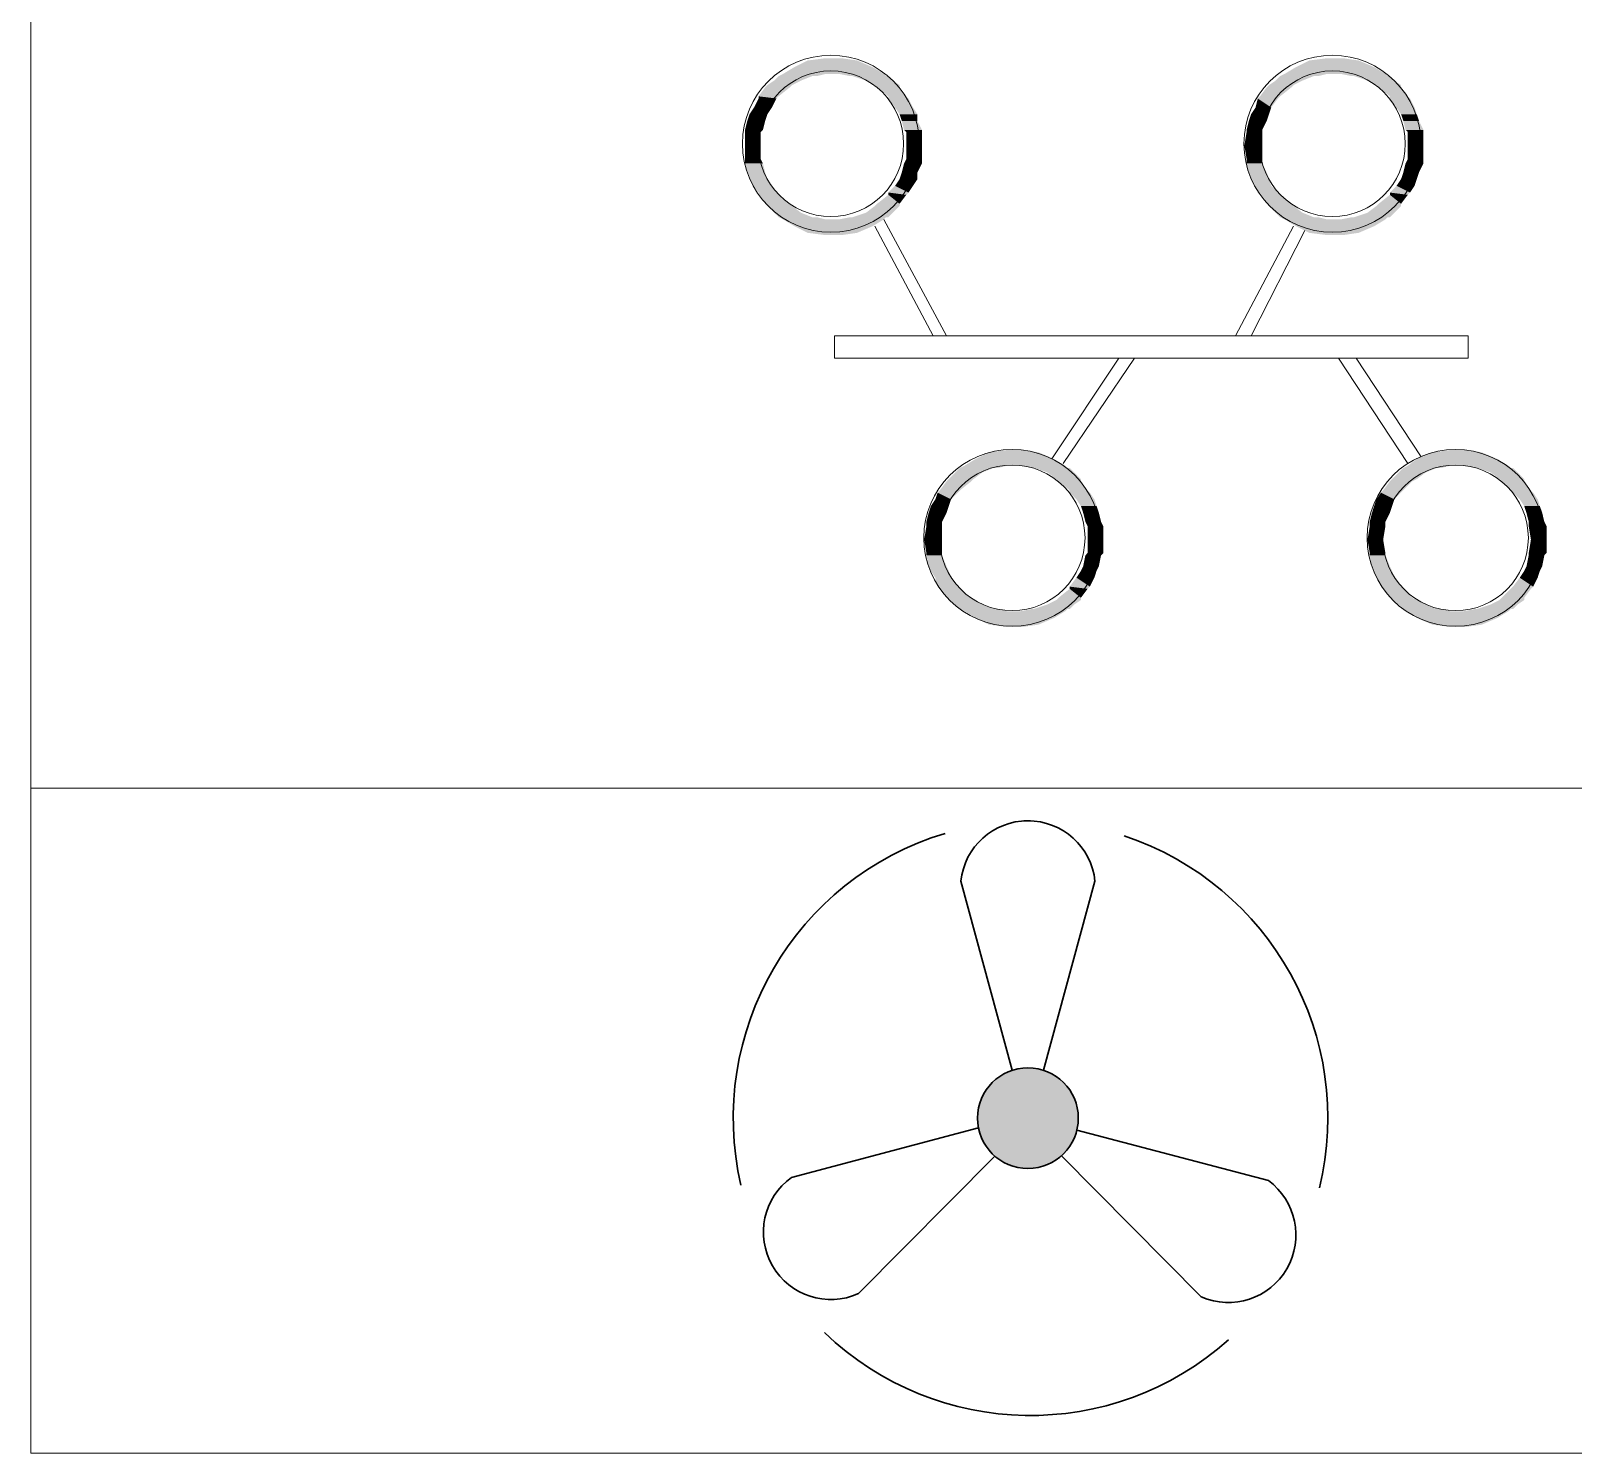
# Model space of a CAD drawing. Header units: centimetres. Extents: x -1638 to 1136, y -35 to 948.
# Drawn here: x -1140.1 to -1063.6, y 360.8 to 431.3 of the extents above; entities that cross this region are included whole.
import ezdxf

# ---------------------------------------------------------------- set-up
doc = ezdxf.new("R2010")
doc.units = ezdxf.units.CM
doc.layers.add('1 - Blocs Electriques', color=1, linetype='Continuous')
doc.layers.add('PDF _Electricté', color=7, linetype='Continuous')

# ---------------------------------------------------------------- blocks, each defined once
blk = doc.blocks.new('Plafonnier suspendu 3x9W')
at = {"layer": 'PDF _Electricté', "lineweight": 0}
for points in [[(-3.98, 0.435), (-5.198, 2.697)], [(-4.241, 0.435), (-5.372, 2.566)], [(1.631, 0.435), (2.762, 2.566)], [(1.936, 0.435), (2.98, 2.479)], [(-0.631, 0), (-1.936, -1.957)], [(-0.326, 0), (-1.718, -2.044)], [(3.632, 0), (4.981, -2.044)], [(3.98, 0), (5.242, -1.914)]]:
    blk.add_lwpolyline(points, dxfattribs=at)
blk.add_lwpolyline([(6.155, 0), (-6.155, 0), (-6.155, 0.435), (6.155, 0.435)], close=True, dxfattribs=at)
for centre, radius in [((-6.228, 4.168), 1.718), ((3.516, 4.168), 1.718), ((-6.228, 4.168), 1.414), ((3.516, 4.168), 1.414), ((-2.704, -3.489), 1.718), ((5.909, -3.489), 1.718), ((-2.704, -3.489), 1.414), ((5.909, -3.489), 1.414)]:
    blk.add_circle(centre, radius, dxfattribs=at)
at = {"layer": 'PDF _Electricté', "transparency": 33554559}
for points in [[(-6.677, 5.785), (-5.416, 5.655), (-6.938, 5.655)], [(-6.329, 5.829), (-5.72, 5.785), (-6.677, 5.785)], [(-5.72, 5.785), (-6.677, 5.785), (-5.416, 5.655)], [(-6.025, 5.829), (-6.329, 5.829), (-5.72, 5.785)], [(3.067, 5.785), (4.328, 5.655), (2.806, 5.655)], [(3.415, 5.829), (4.024, 5.785), (3.067, 5.785)], [(4.024, 5.785), (3.067, 5.785), (4.328, 5.655)], [(3.719, 5.829), (3.415, 5.829), (4.024, 5.785)], [(-7.33, 5.394), (-6.982, 5.307), (-7.46, 5.307)], [(-7.243, 5.481), (-6.808, 5.394), (-7.33, 5.394)], [(-6.808, 5.394), (-7.33, 5.394), (-6.982, 5.307)], [(-7.156, 5.524), (-6.503, 5.481), (-7.243, 5.481)], [(-6.59, 5.481), (-6.59, 5.481), (-7.243, 5.481)], [(-6.59, 5.481), (-7.243, 5.481), (-6.503, 5.481)], [(-6.59, 5.481), (-7.243, 5.481), (-6.808, 5.394)], [(-6.938, 5.655), (-5.198, 5.524), (-7.156, 5.524)], [(-6.329, 5.524), (-7.156, 5.524), (-6.503, 5.481)], [(-5.416, 5.655), (-6.938, 5.655), (-5.198, 5.524)], [(-5.198, 5.524), (-6.068, 5.524), (-5.155, 5.481)], [(-6.068, 5.524), (-5.155, 5.481), (-5.851, 5.481)], [(-5.155, 5.481), (-5.851, 5.481), (-5.111, 5.481)], [(-5.851, 5.481), (-5.111, 5.481), (-5.807, 5.481)], [(-5.111, 5.481), (-5.807, 5.481), (-5.024, 5.394)], [(-5.807, 5.481), (-5.024, 5.394), (-5.546, 5.394)], [(-5.024, 5.394), (-5.546, 5.394), (-4.894, 5.307)], [(-5.546, 5.394), (-4.894, 5.307), (-5.372, 5.307)], [(2.414, 5.394), (2.762, 5.307), (2.284, 5.307)], [(2.501, 5.481), (2.936, 5.394), (2.414, 5.394)], [(2.936, 5.394), (2.414, 5.394), (2.762, 5.307)], [(2.588, 5.524), (3.241, 5.481), (2.501, 5.481)], [(3.154, 5.481), (3.154, 5.481), (2.501, 5.481)], [(3.154, 5.481), (2.501, 5.481), (3.241, 5.481)], [(3.154, 5.481), (2.501, 5.481), (2.936, 5.394)], [(2.806, 5.655), (4.546, 5.524), (2.588, 5.524)], [(3.415, 5.524), (2.588, 5.524), (3.241, 5.481)], [(4.328, 5.655), (2.806, 5.655), (4.546, 5.524)], [(4.546, 5.524), (3.676, 5.524), (4.589, 5.481)], [(3.676, 5.524), (4.589, 5.481), (3.893, 5.481)], [(4.589, 5.481), (3.893, 5.481), (4.633, 5.481)], [(3.893, 5.481), (4.633, 5.481), (3.937, 5.481)], [(4.633, 5.481), (3.937, 5.481), (4.72, 5.394)], [(3.937, 5.481), (4.72, 5.394), (4.198, 5.394)], [(4.72, 5.394), (4.198, 5.394), (4.85, 5.307)], [(4.198, 5.394), (4.85, 5.307), (4.372, 5.307)], [(-7.504, 5.263), (-7.243, 5.089), (-7.634, 5.089)], [(-7.46, 5.307), (-7.025, 5.263), (-7.504, 5.263)], [(-7.025, 5.263), (-7.504, 5.263), (-7.243, 5.089)], [(-6.982, 5.307), (-7.46, 5.307), (-7.025, 5.263)], [(-4.894, 5.307), (-5.372, 5.307), (-4.894, 5.263)], [(-5.372, 5.307), (-4.894, 5.263), (-5.329, 5.263)], [(-4.894, 5.263), (-5.329, 5.263), (-4.763, 5.089)], [(-5.329, 5.263), (-4.763, 5.089), (-5.111, 5.089)], [(2.24, 5.263), (2.501, 5.089), (2.11, 5.089)], [(2.284, 5.307), (2.719, 5.263), (2.24, 5.263)], [(2.719, 5.263), (2.24, 5.263), (2.501, 5.089)], [(2.762, 5.307), (2.284, 5.307), (2.719, 5.263)], [(4.85, 5.307), (4.372, 5.307), (4.85, 5.263)], [(4.372, 5.307), (4.85, 5.263), (4.415, 5.263)], [(4.85, 5.263), (4.415, 5.263), (4.981, 5.089)], [(4.415, 5.263), (4.981, 5.089), (4.633, 5.089)], [(-7.721, 4.872), (-7.46, 4.741), (-7.808, 4.741)], [(-7.634, 5.046), (-7.373, 4.872), (-7.721, 4.872)], [(-7.373, 4.872), (-7.721, 4.872), (-7.46, 4.741)], [(-7.243, 5.089), (-7.634, 5.089), (-7.286, 5.046)], [(-7.634, 5.089), (-7.286, 5.046), (-7.634, 5.046)], [(-7.286, 5.046), (-7.634, 5.046), (-7.373, 4.872)], [(-4.763, 5.089), (-5.111, 5.089), (-4.72, 5.046)], [(-5.111, 5.089), (-4.72, 5.046), (-5.111, 5.046)], [(-4.72, 5.046), (-5.111, 5.046), (-4.633, 4.872)], [(-5.111, 5.046), (-4.633, 4.872), (-4.981, 4.872)], [(-4.633, 4.872), (-4.981, 4.872), (-4.546, 4.741)], [(-4.981, 4.872), (-4.546, 4.741), (-4.894, 4.741)], [(2.023, 4.872), (2.284, 4.741), (1.936, 4.741)], [(2.066, 5.046), (2.327, 4.872), (2.023, 4.872)], [(2.327, 4.872), (2.023, 4.872), (2.284, 4.741)], [(2.11, 5.089), (2.458, 5.046), (2.066, 5.046)], [(2.458, 5.046), (2.066, 5.046), (2.327, 4.872)], [(2.501, 5.089), (2.11, 5.089), (2.458, 5.046)], [(4.981, 5.089), (4.633, 5.089), (5.024, 5.046)], [(4.633, 5.089), (5.024, 5.046), (4.633, 5.046)], [(5.024, 5.046), (4.633, 5.046), (5.111, 4.872)], [(4.633, 5.046), (5.111, 4.872), (4.763, 4.872)], [(5.111, 4.872), (4.763, 4.872), (5.155, 4.741)], [(4.763, 4.872), (5.155, 4.741), (4.85, 4.741)], [(-7.852, 4.611), (-7.547, 4.437), (-7.895, 4.437)], [(-7.808, 4.741), (-7.504, 4.611), (-7.852, 4.611)], [(-7.504, 4.611), (-7.852, 4.611), (-7.547, 4.437)], [(-7.46, 4.741), (-7.808, 4.741), (-7.504, 4.611)], [(-4.546, 4.741), (-4.894, 4.741), (-4.546, 4.611)], [(-4.894, 4.741), (-4.546, 4.611), (-4.85, 4.611)], [(-4.546, 4.611), (-4.85, 4.611), (-4.459, 4.437)], [(-4.85, 4.611), (-4.459, 4.437), (-4.807, 4.437)], [(1.892, 4.611), (2.153, 4.437), (1.849, 4.437)], [(1.936, 4.741), (2.24, 4.611), (1.892, 4.611)], [(2.24, 4.611), (1.892, 4.611), (2.153, 4.437)], [(2.284, 4.741), (1.936, 4.741), (2.24, 4.611)], [(5.155, 4.741), (4.85, 4.741), (5.198, 4.611)], [(4.85, 4.741), (5.198, 4.611), (4.894, 4.611)], [(5.198, 4.611), (4.894, 4.611), (5.285, 4.437)], [(4.894, 4.611), (5.285, 4.437), (4.937, 4.437)], [(-7.547, 4.437), (-7.895, 4.437), (-7.591, 4.393)], [(-7.895, 4.437), (-7.591, 4.393), (-7.895, 4.393)], [(-7.591, 4.393), (-7.895, 4.393), (-7.591, 4.132)], [(-7.895, 4.393), (-7.591, 4.132), (-7.895, 4.132)], [(-4.459, 4.437), (-4.807, 4.437), (-4.459, 4.393)], [(-4.807, 4.437), (-4.459, 4.393), (-4.763, 4.393)], [(-4.459, 4.393), (-4.763, 4.393), (-4.459, 4.132)], [(-4.763, 4.393), (-4.459, 4.132), (-4.763, 4.132)], [(1.849, 4.393), (2.153, 4.132), (1.805, 4.132)], [(2.153, 4.437), (1.849, 4.437), (2.153, 4.393)], [(1.849, 4.437), (2.153, 4.393), (1.849, 4.393)], [(2.153, 4.393), (1.849, 4.393), (2.153, 4.132)], [(5.285, 4.437), (4.937, 4.437), (5.285, 4.393)], [(4.937, 4.437), (5.285, 4.393), (4.981, 4.393)], [(5.285, 4.393), (4.981, 4.393), (5.285, 4.132)], [(4.981, 4.393), (5.285, 4.132), (4.981, 4.132)], [(-7.591, 4.132), (-7.895, 4.132), (-7.591, 3.871)], [(-7.895, 4.132), (-7.591, 3.871), (-7.895, 3.871)], [(-4.459, 4.132), (-4.763, 4.132), (-4.459, 3.871)], [(-4.763, 4.132), (-4.459, 3.871), (-4.763, 3.871)], [(2.153, 4.132), (1.805, 4.132), (2.153, 3.871)], [(1.805, 4.132), (2.153, 3.871), (1.849, 3.871)], [(5.285, 4.132), (4.981, 4.132), (5.285, 3.871)], [(4.981, 4.132), (5.285, 3.871), (4.981, 3.871)], [(-7.591, 3.871), (-7.895, 3.871), (-7.547, 3.784)], [(-7.895, 3.871), (-7.547, 3.784), (-7.895, 3.784)], [(-7.547, 3.784), (-7.895, 3.784), (-7.504, 3.61)], [(-7.895, 3.784), (-7.504, 3.61), (-7.852, 3.61)], [(-7.504, 3.61), (-7.852, 3.61), (-7.46, 3.48)], [(-7.852, 3.61), (-7.46, 3.48), (-7.808, 3.48)], [(-4.85, 3.61), (-4.546, 3.48), (-4.894, 3.48)], [(-4.807, 3.784), (-4.546, 3.61), (-4.85, 3.61)], [(-4.546, 3.61), (-4.85, 3.61), (-4.546, 3.48)], [(-4.763, 3.871), (-4.459, 3.784), (-4.807, 3.784)], [(-4.459, 3.784), (-4.807, 3.784), (-4.546, 3.61)], [(-4.459, 3.871), (-4.763, 3.871), (-4.459, 3.784)], [(2.153, 3.871), (1.849, 3.871), (2.153, 3.784)], [(1.849, 3.871), (2.153, 3.784), (1.849, 3.784)], [(2.153, 3.784), (1.849, 3.784), (2.24, 3.61)], [(1.849, 3.784), (2.24, 3.61), (1.892, 3.61)], [(2.24, 3.61), (1.892, 3.61), (2.284, 3.48)], [(1.892, 3.61), (2.284, 3.48), (1.936, 3.48)], [(4.894, 3.61), (5.155, 3.48), (4.85, 3.48)], [(4.937, 3.784), (5.198, 3.61), (4.894, 3.61)], [(5.198, 3.61), (4.894, 3.61), (5.155, 3.48)], [(4.981, 3.871), (5.285, 3.784), (4.937, 3.784)], [(5.285, 3.784), (4.937, 3.784), (5.198, 3.61)], [(5.285, 3.871), (4.981, 3.871), (5.285, 3.784)], [(-7.46, 3.48), (-7.808, 3.48), (-7.373, 3.349)], [(-7.808, 3.48), (-7.373, 3.349), (-7.721, 3.349)], [(-7.373, 3.349), (-7.721, 3.349), (-7.286, 3.219)], [(-7.721, 3.349), (-7.286, 3.219), (-7.634, 3.219)], [(-4.981, 3.349), (-4.72, 3.219), (-5.111, 3.219)], [(-4.894, 3.48), (-4.633, 3.349), (-4.981, 3.349)], [(-4.633, 3.349), (-4.981, 3.349), (-4.72, 3.219)], [(-4.546, 3.48), (-4.894, 3.48), (-4.633, 3.349)], [(2.284, 3.48), (1.936, 3.48), (2.327, 3.349)], [(1.936, 3.48), (2.327, 3.349), (2.023, 3.349)], [(2.327, 3.349), (2.023, 3.349), (2.458, 3.219)], [(2.023, 3.349), (2.458, 3.219), (2.066, 3.219)], [(4.763, 3.349), (5.024, 3.219), (4.633, 3.219)], [(4.85, 3.48), (5.111, 3.349), (4.763, 3.349)], [(5.111, 3.349), (4.763, 3.349), (5.024, 3.219)], [(5.155, 3.48), (4.85, 3.48), (5.111, 3.349)], [(-7.286, 3.219), (-7.634, 3.219), (-7.243, 3.175)], [(-7.634, 3.219), (-7.243, 3.175), (-7.634, 3.175)], [(-7.243, 3.175), (-7.634, 3.175), (-7.025, 3.001)], [(-7.634, 3.175), (-7.025, 3.001), (-7.504, 3.001)], [(-7.025, 3.001), (-7.504, 3.001), (-6.982, 2.958)], [(-7.504, 3.001), (-6.982, 2.958), (-7.46, 2.958)], [(-5.329, 3.001), (-4.894, 2.958), (-5.372, 2.958)], [(-5.111, 3.175), (-4.894, 3.001), (-5.329, 3.001)], [(-4.894, 3.001), (-5.329, 3.001), (-4.894, 2.958)], [(-4.72, 3.219), (-5.111, 3.219), (-4.763, 3.175)], [(-5.111, 3.219), (-4.763, 3.175), (-5.111, 3.175)], [(-4.763, 3.175), (-5.111, 3.175), (-4.894, 3.001)], [(2.458, 3.219), (2.066, 3.219), (2.501, 3.175)], [(2.066, 3.219), (2.501, 3.175), (2.11, 3.175)], [(2.501, 3.175), (2.11, 3.175), (2.719, 3.001)], [(2.11, 3.175), (2.719, 3.001), (2.24, 3.001)], [(2.719, 3.001), (2.24, 3.001), (2.762, 2.958)], [(2.24, 3.001), (2.762, 2.958), (2.284, 2.958)], [(4.415, 3.001), (4.85, 2.958), (4.372, 2.958)], [(4.633, 3.175), (4.85, 3.001), (4.415, 3.001)], [(4.85, 3.001), (4.415, 3.001), (4.85, 2.958)], [(5.024, 3.219), (4.633, 3.219), (4.981, 3.175)], [(4.633, 3.219), (4.981, 3.175), (4.633, 3.175)], [(4.981, 3.175), (4.633, 3.175), (4.85, 3.001)], [(-6.982, 2.958), (-7.46, 2.958), (-6.808, 2.827)], [(-7.46, 2.958), (-6.808, 2.827), (-7.33, 2.827)], [(-6.808, 2.827), (-7.33, 2.827), (-6.59, 2.74)], [(-7.33, 2.827), (-6.59, 2.74), (-7.243, 2.74)], [(-6.503, 2.74), (-6.503, 2.74), (-7.243, 2.74)], [(-6.503, 2.74), (-7.243, 2.74), (-6.59, 2.74)], [(-6.503, 2.74), (-7.243, 2.74), (-6.329, 2.697)], [(-7.243, 2.74), (-6.329, 2.697), (-7.156, 2.697)], [(-5.198, 2.697), (-7.156, 2.697), (-5.416, 2.566)], [(-7.156, 2.697), (-5.416, 2.566), (-6.938, 2.566)], [(-5.851, 2.74), (-5.198, 2.697), (-6.068, 2.697)], [(-5.807, 2.74), (-5.155, 2.74), (-5.851, 2.74)], [(-5.155, 2.74), (-5.851, 2.74), (-5.198, 2.697)], [(-5.546, 2.827), (-5.111, 2.74), (-5.807, 2.74)], [(-5.111, 2.74), (-5.807, 2.74), (-5.155, 2.74)], [(-5.372, 2.958), (-5.024, 2.827), (-5.546, 2.827)], [(-5.024, 2.827), (-5.546, 2.827), (-5.111, 2.74)], [(-4.894, 2.958), (-5.372, 2.958), (-5.024, 2.827)], [(2.762, 2.958), (2.284, 2.958), (2.936, 2.827)], [(2.284, 2.958), (2.936, 2.827), (2.414, 2.827)], [(2.936, 2.827), (2.414, 2.827), (3.154, 2.74)], [(2.414, 2.827), (3.154, 2.74), (2.501, 2.74)], [(3.241, 2.74), (3.241, 2.74), (2.501, 2.74)], [(3.241, 2.74), (2.501, 2.74), (3.154, 2.74)], [(3.241, 2.74), (2.501, 2.74), (3.415, 2.697)], [(2.501, 2.74), (3.415, 2.697), (2.588, 2.697)], [(4.546, 2.697), (2.588, 2.697), (4.328, 2.566)], [(2.588, 2.697), (4.328, 2.566), (2.806, 2.566)], [(3.893, 2.74), (4.546, 2.697), (3.676, 2.697)], [(3.937, 2.74), (4.589, 2.74), (3.893, 2.74)], [(4.589, 2.74), (3.893, 2.74), (4.546, 2.697)], [(4.198, 2.827), (4.633, 2.74), (3.937, 2.74)], [(4.633, 2.74), (3.937, 2.74), (4.589, 2.74)], [(4.372, 2.958), (4.72, 2.827), (4.198, 2.827)], [(4.72, 2.827), (4.198, 2.827), (4.633, 2.74)], [(4.85, 2.958), (4.372, 2.958), (4.72, 2.827)], [(-5.416, 2.566), (-6.938, 2.566), (-5.72, 2.436)], [(-6.938, 2.566), (-5.72, 2.436), (-6.677, 2.436)], [(-5.72, 2.436), (-6.677, 2.436), (-6.025, 2.392)], [(-6.677, 2.436), (-6.025, 2.392), (-6.329, 2.392)], [(4.328, 2.566), (2.806, 2.566), (4.024, 2.436)], [(2.806, 2.566), (4.024, 2.436), (3.067, 2.436)], [(4.024, 2.436), (3.067, 2.436), (3.719, 2.392)], [(3.067, 2.436), (3.719, 2.392), (3.415, 2.392)], [(-2.806, -1.783), (-2.197, -1.827), (-3.154, -1.827)], [(-2.501, -1.783), (-2.806, -1.783), (-2.197, -1.827)], [(5.807, -1.783), (6.416, -1.827), (5.459, -1.827)], [(6.112, -1.783), (5.807, -1.783), (6.416, -1.827)], [(-3.632, -2.088), (-2.98, -2.131), (-3.719, -2.131)], [(-3.415, -1.957), (-1.675, -2.088), (-3.632, -2.088)], [(-2.806, -2.088), (-3.632, -2.088), (-2.98, -2.131)], [(-3.154, -1.827), (-1.892, -1.957), (-3.415, -1.957)], [(-1.892, -1.957), (-3.415, -1.957), (-1.675, -2.088)], [(-2.197, -1.827), (-3.154, -1.827), (-1.892, -1.957)], [(-1.675, -2.088), (-2.545, -2.088), (-1.631, -2.131)], [(-2.545, -2.088), (-1.631, -2.131), (-2.327, -2.131)], [(4.981, -2.088), (5.633, -2.131), (4.894, -2.131)], [(5.155, -1.957), (6.938, -2.088), (4.981, -2.088)], [(5.807, -2.088), (4.981, -2.088), (5.633, -2.131)], [(5.459, -1.827), (6.721, -1.957), (5.155, -1.957)], [(6.721, -1.957), (5.155, -1.957), (6.938, -2.088)], [(6.416, -1.827), (5.459, -1.827), (6.721, -1.957)], [(6.938, -2.088), (6.068, -2.088), (6.982, -2.131)], [(6.068, -2.088), (6.982, -2.131), (6.286, -2.131)], [(-3.98, -2.392), (-3.719, -2.566), (-4.111, -2.566)], [(-3.937, -2.349), (-3.502, -2.392), (-3.98, -2.392)], [(-3.502, -2.392), (-3.98, -2.392), (-3.719, -2.566)], [(-3.806, -2.218), (-3.458, -2.349), (-3.937, -2.349)], [(-3.458, -2.349), (-3.937, -2.349), (-3.502, -2.392)], [(-3.719, -2.131), (-3.284, -2.218), (-3.806, -2.218)], [(-3.284, -2.218), (-3.806, -2.218), (-3.458, -2.349)], [(-3.067, -2.131), (-3.067, -2.131), (-3.719, -2.131)], [(-3.067, -2.131), (-3.719, -2.131), (-2.98, -2.131)], [(-3.067, -2.131), (-3.719, -2.131), (-3.284, -2.218)], [(-1.631, -2.131), (-2.327, -2.131), (-1.588, -2.131)], [(-2.327, -2.131), (-1.588, -2.131), (-2.284, -2.131)], [(-1.588, -2.131), (-2.284, -2.131), (-1.501, -2.218)], [(-2.284, -2.131), (-1.501, -2.218), (-2.023, -2.218)], [(-1.501, -2.218), (-2.023, -2.218), (-1.37, -2.349)], [(-2.023, -2.218), (-1.37, -2.349), (-1.849, -2.349)], [(-1.37, -2.349), (-1.849, -2.349), (-1.37, -2.392)], [(-1.849, -2.349), (-1.37, -2.392), (-1.805, -2.392)], [(-1.37, -2.392), (-1.805, -2.392), (-1.24, -2.566)], [(-1.805, -2.392), (-1.24, -2.566), (-1.588, -2.566)], [(4.633, -2.392), (4.894, -2.566), (4.502, -2.566)], [(4.676, -2.349), (5.068, -2.392), (4.633, -2.392)], [(5.068, -2.392), (4.633, -2.392), (4.894, -2.566)], [(4.807, -2.218), (5.155, -2.349), (4.676, -2.349)], [(5.155, -2.349), (4.676, -2.349), (5.068, -2.392)], [(4.894, -2.131), (5.329, -2.218), (4.807, -2.218)], [(5.329, -2.218), (4.807, -2.218), (5.155, -2.349)], [(5.546, -2.131), (5.546, -2.131), (4.894, -2.131)], [(5.546, -2.131), (4.894, -2.131), (5.633, -2.131)], [(5.546, -2.131), (4.894, -2.131), (5.329, -2.218)], [(6.982, -2.131), (6.286, -2.131), (7.025, -2.131)], [(6.286, -2.131), (7.025, -2.131), (6.329, -2.131)], [(7.025, -2.131), (6.329, -2.131), (7.112, -2.218)], [(6.329, -2.131), (7.112, -2.218), (6.59, -2.218)], [(7.112, -2.218), (6.59, -2.218), (7.243, -2.349)], [(6.59, -2.218), (7.243, -2.349), (6.764, -2.349)], [(7.243, -2.349), (6.764, -2.349), (7.243, -2.392)], [(6.764, -2.349), (7.243, -2.392), (6.808, -2.392)], [(7.243, -2.392), (6.808, -2.392), (7.373, -2.566)], [(6.808, -2.392), (7.373, -2.566), (6.982, -2.566)], [(-4.154, -2.61), (-3.893, -2.74), (-4.198, -2.74)], [(-4.111, -2.566), (-3.763, -2.61), (-4.154, -2.61)], [(-3.763, -2.61), (-4.154, -2.61), (-3.893, -2.74)], [(-3.719, -2.566), (-4.111, -2.566), (-3.763, -2.61)], [(-1.24, -2.566), (-1.588, -2.566), (-1.196, -2.61)], [(-1.588, -2.566), (-1.196, -2.61), (-1.588, -2.61)], [(-1.196, -2.61), (-1.588, -2.61), (-1.109, -2.74)], [(-1.588, -2.61), (-1.109, -2.74), (-1.457, -2.74)], [(4.459, -2.61), (4.72, -2.74), (4.372, -2.74)], [(4.502, -2.566), (4.85, -2.61), (4.459, -2.61)], [(4.85, -2.61), (4.459, -2.61), (4.72, -2.74)], [(4.894, -2.566), (4.502, -2.566), (4.85, -2.61)], [(7.373, -2.566), (6.982, -2.566), (7.417, -2.61)], [(6.982, -2.566), (7.417, -2.61), (7.025, -2.61)], [(7.417, -2.61), (7.025, -2.61), (7.504, -2.74)], [(7.025, -2.61), (7.504, -2.74), (7.156, -2.74)], [(-4.285, -2.871), (-3.98, -3.001), (-4.328, -3.001)], [(-4.198, -2.74), (-3.937, -2.871), (-4.285, -2.871)], [(-3.937, -2.871), (-4.285, -2.871), (-3.98, -3.001)], [(-3.893, -2.74), (-4.198, -2.74), (-3.937, -2.871)], [(-1.109, -2.74), (-1.457, -2.74), (-1.066, -2.871)], [(-1.457, -2.74), (-1.066, -2.871), (-1.37, -2.871)], [(-1.066, -2.871), (-1.37, -2.871), (-1.022, -3.001)], [(-1.37, -2.871), (-1.022, -3.001), (-1.327, -3.001)], [(4.328, -2.871), (4.633, -3.001), (4.285, -3.001)], [(4.372, -2.74), (4.676, -2.871), (4.328, -2.871)], [(4.676, -2.871), (4.328, -2.871), (4.633, -3.001)], [(4.72, -2.74), (4.372, -2.74), (4.676, -2.871)], [(7.504, -2.74), (7.156, -2.74), (7.547, -2.871)], [(7.156, -2.74), (7.547, -2.871), (7.243, -2.871)], [(7.547, -2.871), (7.243, -2.871), (7.591, -3.001)], [(7.243, -2.871), (7.591, -3.001), (7.286, -3.001)], [(-4.372, -3.262), (-4.067, -3.523), (-4.415, -3.523)], [(-4.328, -3.001), (-4.067, -3.175), (-4.372, -3.175)], [(-4.067, -3.175), (-4.372, -3.175), (-4.067, -3.262)], [(-4.372, -3.175), (-4.067, -3.262), (-4.372, -3.262)], [(-4.067, -3.262), (-4.372, -3.262), (-4.067, -3.523)], [(-3.98, -3.001), (-4.328, -3.001), (-4.067, -3.175)], [(-1.022, -3.001), (-1.327, -3.001), (-0.979, -3.175)], [(-1.327, -3.001), (-0.979, -3.175), (-1.283, -3.175)], [(-0.979, -3.175), (-1.283, -3.175), (-0.935, -3.262)], [(-1.283, -3.175), (-0.935, -3.262), (-1.24, -3.262)], [(-0.935, -3.262), (-1.24, -3.262), (-0.935, -3.523)], [(-1.24, -3.262), (-0.935, -3.523), (-1.24, -3.523)], [(4.241, -3.262), (4.502, -3.523), (4.198, -3.523)], [(4.285, -3.001), (4.546, -3.175), (4.241, -3.175)], [(4.546, -3.175), (4.241, -3.175), (4.546, -3.262)], [(4.241, -3.175), (4.546, -3.262), (4.241, -3.262)], [(4.546, -3.262), (4.241, -3.262), (4.502, -3.523)], [(4.633, -3.001), (4.285, -3.001), (4.546, -3.175)], [(7.591, -3.001), (7.286, -3.001), (7.634, -3.175)], [(7.286, -3.001), (7.634, -3.175), (7.33, -3.175)], [(7.634, -3.175), (7.33, -3.175), (7.678, -3.262)], [(7.33, -3.175), (7.678, -3.262), (7.33, -3.262)], [(7.678, -3.262), (7.33, -3.262), (7.678, -3.523)], [(7.33, -3.262), (7.678, -3.523), (7.373, -3.523)], [(-4.067, -3.523), (-4.415, -3.523), (-4.067, -3.784)], [(-4.415, -3.523), (-4.067, -3.784), (-4.372, -3.784)], [(-0.935, -3.523), (-1.24, -3.523), (-0.935, -3.784)], [(-1.24, -3.523), (-0.935, -3.784), (-1.24, -3.784)], [(4.502, -3.523), (4.198, -3.523), (4.546, -3.784)], [(4.198, -3.523), (4.546, -3.784), (4.241, -3.784)], [(7.373, -3.523), (7.678, -3.784), (7.33, -3.784)], [(7.678, -3.523), (7.373, -3.523), (7.678, -3.784)], [(-4.067, -3.784), (-4.372, -3.784), (-4.067, -3.828)], [(-4.372, -3.784), (-4.067, -3.828), (-4.372, -3.828)], [(-4.067, -3.828), (-4.372, -3.828), (-3.98, -4.045)], [(-4.372, -3.828), (-3.98, -4.045), (-4.328, -4.045)], [(-1.283, -3.828), (-1.022, -4.045), (-1.327, -4.045)], [(-1.24, -3.784), (-0.979, -3.828), (-1.283, -3.828)], [(-0.979, -3.828), (-1.283, -3.828), (-1.022, -4.045)], [(-0.935, -3.784), (-1.24, -3.784), (-0.979, -3.828)], [(4.546, -3.784), (4.241, -3.784), (4.546, -3.828)], [(4.241, -3.784), (4.546, -3.828), (4.241, -3.828)], [(4.546, -3.828), (4.241, -3.828), (4.633, -4.045)], [(4.241, -3.828), (4.633, -4.045), (4.285, -4.045)], [(7.33, -3.828), (7.591, -4.045), (7.286, -4.045)], [(7.678, -3.784), (7.33, -3.784), (7.634, -3.828)], [(7.33, -3.784), (7.634, -3.828), (7.33, -3.828)], [(7.634, -3.828), (7.33, -3.828), (7.591, -4.045)], [(-3.98, -4.045), (-4.328, -4.045), (-3.937, -4.132)], [(-4.328, -4.045), (-3.937, -4.132), (-4.285, -4.132)], [(-3.937, -4.132), (-4.285, -4.132), (-3.893, -4.263)], [(-4.285, -4.132), (-3.893, -4.263), (-4.198, -4.263)], [(-1.37, -4.132), (-1.109, -4.263), (-1.457, -4.263)], [(-1.327, -4.045), (-1.066, -4.132), (-1.37, -4.132)], [(-1.066, -4.132), (-1.37, -4.132), (-1.109, -4.263)], [(-1.022, -4.045), (-1.327, -4.045), (-1.066, -4.132)], [(4.633, -4.045), (4.285, -4.045), (4.676, -4.132)], [(4.285, -4.045), (4.676, -4.132), (4.328, -4.132)], [(4.676, -4.132), (4.328, -4.132), (4.72, -4.263)], [(4.328, -4.132), (4.72, -4.263), (4.372, -4.263)], [(7.243, -4.132), (7.504, -4.263), (7.156, -4.263)], [(7.286, -4.045), (7.547, -4.132), (7.243, -4.132)], [(7.547, -4.132), (7.243, -4.132), (7.504, -4.263)], [(7.591, -4.045), (7.286, -4.045), (7.547, -4.132)], [(-3.893, -4.263), (-4.198, -4.263), (-3.763, -4.437)], [(-4.198, -4.263), (-3.763, -4.437), (-4.154, -4.437)], [(-3.763, -4.437), (-4.154, -4.437), (-3.719, -4.48)], [(-4.154, -4.437), (-3.719, -4.48), (-4.111, -4.48)], [(-3.719, -4.48), (-4.111, -4.48), (-3.502, -4.654)], [(-4.111, -4.48), (-3.502, -4.654), (-3.98, -4.654)], [(-1.588, -4.48), (-1.37, -4.654), (-1.805, -4.654)], [(-1.457, -4.263), (-1.196, -4.437), (-1.588, -4.437)], [(-1.196, -4.437), (-1.588, -4.437), (-1.24, -4.48)], [(-1.588, -4.437), (-1.24, -4.48), (-1.588, -4.48)], [(-1.24, -4.48), (-1.588, -4.48), (-1.37, -4.654)], [(-1.109, -4.263), (-1.457, -4.263), (-1.196, -4.437)], [(4.72, -4.263), (4.372, -4.263), (4.85, -4.437)], [(4.372, -4.263), (4.85, -4.437), (4.459, -4.437)], [(4.85, -4.437), (4.459, -4.437), (4.894, -4.48)], [(4.459, -4.437), (4.894, -4.48), (4.502, -4.48)], [(4.894, -4.48), (4.502, -4.48), (5.068, -4.654)], [(4.502, -4.48), (5.068, -4.654), (4.633, -4.654)], [(6.982, -4.48), (7.243, -4.654), (6.808, -4.654)], [(7.025, -4.437), (7.373, -4.48), (6.982, -4.48)], [(7.373, -4.48), (6.982, -4.48), (7.243, -4.654)], [(7.156, -4.263), (7.417, -4.437), (7.025, -4.437)], [(7.417, -4.437), (7.025, -4.437), (7.373, -4.48)], [(7.504, -4.263), (7.156, -4.263), (7.417, -4.437)], [(-3.502, -4.654), (-3.98, -4.654), (-3.458, -4.698)], [(-3.98, -4.654), (-3.458, -4.698), (-3.937, -4.698)], [(-3.458, -4.698), (-3.937, -4.698), (-3.284, -4.785)], [(-3.937, -4.698), (-3.284, -4.785), (-3.806, -4.785)], [(-3.284, -4.785), (-3.806, -4.785), (-3.067, -4.872)], [(-3.806, -4.785), (-3.067, -4.872), (-3.719, -4.872)], [(-2.023, -4.785), (-1.588, -4.872), (-2.284, -4.872)], [(-1.849, -4.698), (-1.501, -4.785), (-2.023, -4.785)], [(-1.501, -4.785), (-2.023, -4.785), (-1.588, -4.872)], [(-1.805, -4.654), (-1.37, -4.698), (-1.849, -4.698)], [(-1.37, -4.698), (-1.849, -4.698), (-1.501, -4.785)], [(-1.37, -4.654), (-1.805, -4.654), (-1.37, -4.698)], [(5.068, -4.654), (4.633, -4.654), (5.155, -4.698)], [(4.633, -4.654), (5.155, -4.698), (4.676, -4.698)], [(5.155, -4.698), (4.676, -4.698), (5.329, -4.785)], [(4.676, -4.698), (5.329, -4.785), (4.807, -4.785)], [(5.329, -4.785), (4.807, -4.785), (5.546, -4.872)], [(4.807, -4.785), (5.546, -4.872), (4.894, -4.872)], [(6.59, -4.785), (7.025, -4.872), (6.329, -4.872)], [(6.764, -4.698), (7.112, -4.785), (6.59, -4.785)], [(7.112, -4.785), (6.59, -4.785), (7.025, -4.872)], [(6.808, -4.654), (7.243, -4.698), (6.764, -4.698)], [(7.243, -4.698), (6.764, -4.698), (7.112, -4.785)], [(7.243, -4.654), (6.808, -4.654), (7.243, -4.698)], [(-2.98, -4.872), (-2.98, -4.872), (-3.719, -4.872)], [(-2.98, -4.872), (-3.719, -4.872), (-3.067, -4.872)], [(-2.98, -4.872), (-3.719, -4.872), (-2.806, -4.915)], [(-3.719, -4.872), (-2.806, -4.915), (-3.632, -4.915)], [(-1.675, -4.915), (-3.632, -4.915), (-1.892, -5.046)], [(-3.632, -4.915), (-1.892, -5.046), (-3.415, -5.046)], [(-1.892, -5.046), (-3.415, -5.046), (-2.197, -5.176)], [(-3.415, -5.046), (-2.197, -5.176), (-3.154, -5.176)], [(-2.327, -4.872), (-1.675, -4.915), (-2.545, -4.915)], [(-2.284, -4.872), (-1.631, -4.872), (-2.327, -4.872)], [(-1.631, -4.872), (-2.327, -4.872), (-1.675, -4.915)], [(-1.588, -4.872), (-2.284, -4.872), (-1.631, -4.872)], [(5.633, -4.872), (5.633, -4.872), (4.894, -4.872)], [(5.633, -4.872), (4.894, -4.872), (5.546, -4.872)], [(5.633, -4.872), (4.894, -4.872), (5.807, -4.915)], [(4.894, -4.872), (5.807, -4.915), (4.981, -4.915)], [(6.938, -4.915), (4.981, -4.915), (6.721, -5.046)], [(4.981, -4.915), (6.721, -5.046), (5.155, -5.046)], [(6.721, -5.046), (5.155, -5.046), (6.416, -5.176)], [(5.155, -5.046), (6.416, -5.176), (5.459, -5.176)], [(6.286, -4.872), (6.938, -4.915), (6.068, -4.915)], [(6.329, -4.872), (6.982, -4.872), (6.286, -4.872)], [(6.982, -4.872), (6.286, -4.872), (6.938, -4.915)], [(7.025, -4.872), (6.329, -4.872), (6.982, -4.872)], [(-2.197, -5.176), (-3.154, -5.176), (-2.501, -5.22)], [(-3.154, -5.176), (-2.501, -5.22), (-2.806, -5.22)], [(6.416, -5.176), (5.459, -5.176), (6.112, -5.22)], [(5.459, -5.176), (6.112, -5.22), (5.807, -5.22)]]:
    blk.add_solid(points, dxfattribs=at)
blk = doc.blocks.new('*U71')
at = {"true_color": 0xf7f281}
h = blk.add_hatch(color=51, dxfattribs=at)
h.dxf.hatch_style = 1
h.paths.add_polyline_path([(0.979, 0, 1), (-0.979, 0, 1)])
h = blk.add_hatch(color=51, dxfattribs=at)
h.dxf.hatch_style = 1
h.paths.add_polyline_path([(0.979, 0, 1), (-0.979, 0, 1)])
at = {"color": 114, "lineweight": 30, "true_color": 0x139b48}
for points in [[(-0.305, 0.93), (-1.303, 4.603, -0.901033), (1.303, 4.603), (0.305, 0.93)], [(-0.305, 0.93), (-1.303, 4.603, -0.901033), (1.303, 4.603), (0.305, 0.93)], [(-0.642, -0.739), (-3.292, -3.408, -0.903613), (-4.595, -1.152), (-0.96, -0.191)], [(-0.642, -0.739), (-3.292, -3.408, -0.903613), (-4.595, -1.152), (-0.96, -0.191)], [(0.951, -0.231), (4.672, -1.214, -0.895838), (3.369, -3.47), (0.65, -0.732)], [(0.951, -0.231), (4.672, -1.214, -0.895838), (3.369, -3.47), (0.65, -0.732)]]:
    blk.add_lwpolyline(points, format="xyb", dxfattribs=at)
blk.add_circle((0, 0), 0.979, dxfattribs=at)
blk.add_circle((0, 0), 0.979, dxfattribs=at)
at = {"lineweight": 30}
for start, end in [(89.9994, 91.3046), (89.9994, 91.3046), (209.6409, 209.7734), (209.6409, 209.7734), (329.3201, 329.5724), (329.3201, 329.5724)]:
    blk.add_arc((0.051, 0), 5.776, start, end, dxfattribs=at)
at = {"color": 219, "lineweight": 30, "true_color": 0x642165}
for start, end in [(106.7051, 193.0269), (346.4272, 71.6411), (226.1503, 311.7885)]:
    blk.add_arc((0.051, 0), 5.776, start, end, dxfattribs=at)

msp = doc.modelspace()

# ---------------------------------------------------------------- linework, layer by layer
at = {"layer": '1 - Blocs Electriques', "color": 7, "lineweight": 0, "true_color": 0xffffff}
for p, q in [((-1140.08, 360.815), (-1140.08, 843.516)), ((-1140.08, 393.78), (-685.571, 393.78)), ((-685.571, 360.815), (-1140.08, 360.815))]:
    msp.add_line(p, q, dxfattribs=at)

# ---------------------------------------------------------------- block references
at = {"xscale": 2.551555824457822, "yscale": 2.551555824457822, "zscale": 2.551555824457822}
msp.add_blockref('Plafonnier suspendu 3x9W', (-1084.529, 415.09), dxfattribs=at)
at = {"layer": '1 - Blocs Electriques', "xscale": 2.551555824457822, "yscale": 2.551555824457822, "zscale": 2.551555824457822}
msp.add_blockref('*U71', (-1090.652, 377.422), dxfattribs=at)

doc.saveas('drawing.dxf')
